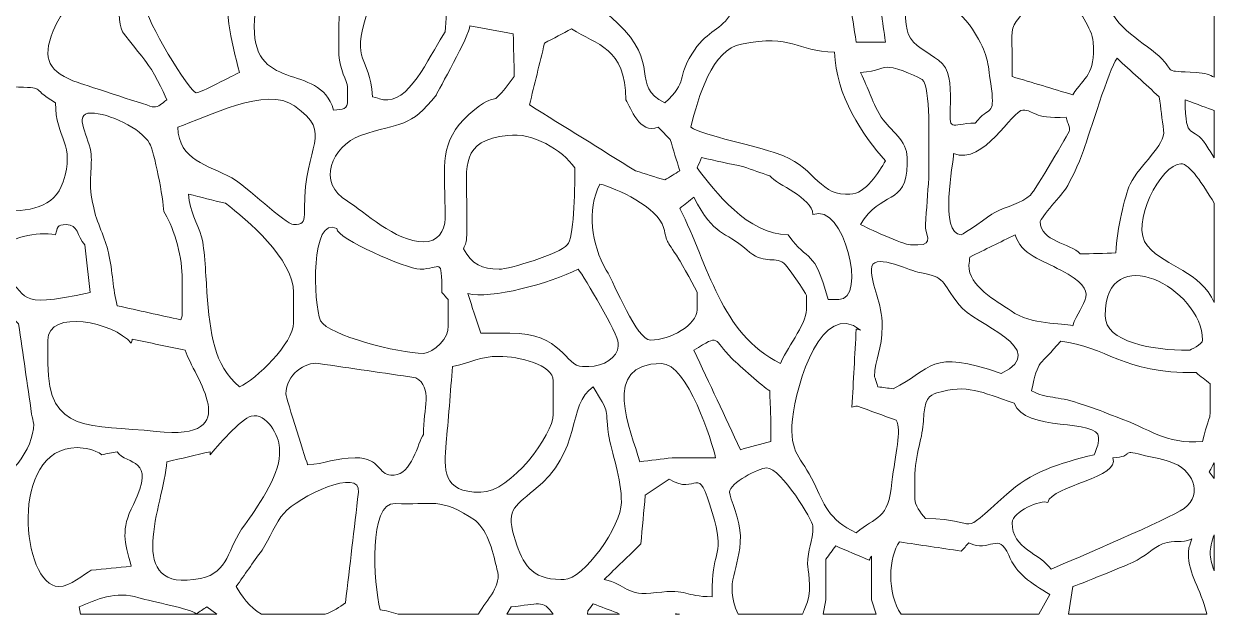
# Model space of a CAD drawing. Header units: millimetres. Extents: x -1220 to 1200, y -590 to 592.
# Drawn here: x 142 to 1200, y -590 to -65 of the extents above; entities that cross this region are included whole.
import ezdxf

# ---------------------------------------------------------------- set-up
doc = ezdxf.new("R2010")
doc.units = ezdxf.units.MM
doc.header["$MEASUREMENT"] = 0
doc.layers.add('Layer 1', color=7, linetype='Continuous')

msp = doc.modelspace()

# ---------------------------------------------------------------- linework, layer by layer
at = {"layer": 'Layer 1', "color": 250, "lineweight": 20}
for points, knots in [([(895.1868, 2.3211), (902.5674, 3.2208), (909.9401, 4.1206), (917.3167, 5.0241), (916.3542, -11.1979), (902.8849, -45.445), (903.8454, -54.4594), (905.1315, -63.472), (906.4135, -72.4828), (907.6935, -81.4973), (899.0348, -81.4973), (890.3761, -81.4973), (881.7174, -81.4973), (879.7945, -69.4787), (877.8694, -57.4618), (875.9444, -45.445), (860.552, -25.6203), (878.8319, -36.4343), (854.779, -20.2123), (844.1952, -13.0012), (840.3471, -3.9904), (825.9174, -0.3839), (829.7635, 15.2394), (833.6115, 30.8609), (837.4616, 46.4806), (841.6311, 47.6834), (845.8027, 48.8862), (849.9683, 50.0853), (866.3251, 37.468), (859.5876, 34.765), (868.2501, 19.4427), (878.8319, 3.2208), (883.6425, 16.7398), (895.1868, 2.3211)], [0, 0, 0, 0, 0.090909091, 0.090909091, 0.090909091, 0.181818182, 0.181818182, 0.181818182, 0.272727273, 0.272727273, 0.272727273, 0.363636364, 0.363636364, 0.363636364, 0.454545455, 0.454545455, 0.454545455, 0.545454545, 0.545454545, 0.545454545, 0.636363636, 0.636363636, 0.636363636, 0.727272727, 0.727272727, 0.727272727, 0.818181818, 0.818181818, 0.818181818, 0.909090909, 0.909090909, 0.909090909, 1, 1, 1, 1]), ([(711.4254, -135.571), (680.6368, -120.2489), (708.5378, -100.4223), (669.0926, -64.3718), (645.0416, -41.8422), (658.5089, -61.6688), (648.8877, -26.52), (646.9626, -20.2123), (638.3039, 9.5285), (638.3039, 14.0348), (638.3039, 30.2587), (664.284, 29.357), (672.9426, 29.357), (719.0077, 29.357), (769.1526, -10.6441), (769.1526, -58.0641), (759.5294, -72.4828), (747.9852, -71.583), (735.4785, -92.3113), (722.0091, -113.0395), (732.5929, -116.6442), (711.4254, -135.571)], [0, 0, 0, 0, 0.142857143, 0.142857143, 0.142857143, 0.285714286, 0.285714286, 0.285714286, 0.428571429, 0.428571429, 0.428571429, 0.571428571, 0.571428571, 0.571428571, 0.714285714, 0.714285714, 0.714285714, 0.857142857, 0.857142857, 0.857142857, 1, 1, 1, 1]), ([(1199.95, 22.6714), (1199.95, 22.6714), (1199.95, -112.7945), (1199.95, -112.7945), (1196.2116, -110.6414), (1192.082, -108.941), (1183.8187, -108.5332), (1153.0321, -106.73), (1166.5013, -109.4349), (1151.107, -94.1146), (1133.7877, -78.7923), (1106.6295, -66.7756), (1103.7438, -38.8343), (1118.2815, -38.8343), (1149.2539, -34.1596), (1164.5763, -22.0137), (1181.8937, -7.5932), (1185.7438, 11.3317), (1196.3254, 26.654), (1197.27, 26.0647), (1198.5181, 24.6486), (1199.95, 22.6714)], [0, 0, 0, 0, 0.142857143, 0.142857143, 0.142857143, 0.285714286, 0.285714286, 0.285714286, 0.428571429, 0.428571429, 0.428571429, 0.571428571, 0.571428571, 0.571428571, 0.714285714, 0.714285714, 0.714285714, 0.857142857, 0.857142857, 0.857142857, 1, 1, 1, 1]), ([(417.0204, -141.8806), (404.5136, -97.7192), (341.9778, -129.2633), (346.7864, -61.6688), (353.5221, 20.3463), (360.2577, -21.1121), (407.4011, 8.6288), (467.8721, -24.2678), (421.831, -1.3865), (421.831, -66.1751), (421.831, -77.8907), (421.831, -86.9033), (421.831, -93.211), (421.831, -104.9286), (429.5291, -116.6442), (429.5291, -121.1523), (429.5291, -125.0526), (429.5291, -128.9603), (429.5291, -132.8661), (429.5291, -141.8806), (425.679, -140.9771), (417.0204, -141.8806)], [0, 0, 0, 0, 0.142857143, 0.142857143, 0.142857143, 0.285714286, 0.285714286, 0.285714286, 0.428571429, 0.428571429, 0.428571429, 0.571428571, 0.571428571, 0.571428571, 0.714285714, 0.714285714, 0.714285714, 0.857142857, 0.857142857, 0.857142857, 1, 1, 1, 1]), ([(256.3515, -139.1775), (256.3515, -139.1775), (197.6618, -120.2489), (189.9637, -117.5458), (163.9876, -108.5332), (157.254, -96.8176), (167.8356, -71.583), (182.2676, -35.5345), (215.9418, -13.9028), (246.7284, 5.0241), (249.2963, 0.2185), (251.8624, -4.589), (254.4265, -9.3965), (227.4859, -18.4091), (221.7129, -56.2609), (229.411, -72.4828), (229.411, -72.4828), (248.6534, -96.8176), (250.5764, -99.5225), (255.3871, -104.9286), (265.9707, -125.6568), (268.8582, -132.8661), (263.0852, -136.4726), (263.0852, -139.1775), (256.3515, -139.1775)], [0, 0, 0, 0, 0.125, 0.125, 0.125, 0.25, 0.25, 0.25, 0.375, 0.375, 0.375, 0.5, 0.5, 0.5, 0.625, 0.625, 0.625, 0.75, 0.75, 0.75, 0.875, 0.875, 0.875, 1, 1, 1, 1]), ([(451.657, -130.1631), (448.7696, -91.4115), (432.4147, -102.2255), (446.8465, -55.3592), (447.809, -51.7564), (459.3532, -28.3233), (462.2407, -22.0137), (468.0119, -9.3965), (476.6706, -12.1014), (484.3687, -22.0137), (493.988, -17.5074), (521.8911, -22.0137), (519.0035, -40.0389), (518.0429, -50.8529), (517.0804, -61.6688), (516.1178, -72.4828), (505.5342, -87.805), (486.2937, -132.8661), (465.1264, -132.8661), (458.3927, -132.8661), (460.3178, -131.9664), (451.657, -130.1631)], [0, 0, 0, 0, 0.142857143, 0.142857143, 0.142857143, 0.285714286, 0.285714286, 0.285714286, 0.428571429, 0.428571429, 0.428571429, 0.571428571, 0.571428571, 0.571428571, 0.714285714, 0.714285714, 0.714285714, 0.857142857, 0.857142857, 0.857142857, 1, 1, 1, 1]), ([(294.8343, -126.5584), (289.0613, -126.5584), (249.6139, -60.7671), (249.6139, -49.0515), (249.6139, -30.1247), (276.5544, -18.4091), (288.1007, -18.4091), (304.3357, -18.4091), (313.0443, -27.0662), (330.4315, -23.817), (316.0018, -49.0515), (326.5835, -80.5937), (333.3191, -108.5332), (327.546, -111.2381), (298.6824, -126.5584), (294.8343, -126.5584)], [0, 0, 0, 0, 0.2, 0.2, 0.2, 0.4, 0.4, 0.4, 0.6, 0.6, 0.6, 0.8, 0.8, 0.8, 1, 1, 1, 1]), ([(987.5507, -153.5962), (964.4601, -153.5962), (964.4601, -163.5104), (965.4207, -135.571), (965.4207, -117.5458), (965.4207, -105.8302), (954.837, -97.7192), (946.1783, -90.508), (931.7465, -85.1), (927.9004, -74.286), (925.0129, -67.0749), (922.1274, -40.0389), (933.6716, -40.0389), (957.7245, -40.0389), (976.967, -54.4594), (990.4362, -78.7923), (1000.0574, -97.7192), (998.1324, -98.619), (1001.9804, -122.9519), (1004.868, -148.1883), (1000.0574, -137.3743), (987.5507, -153.5962)], [0, 0, 0, 0, 0.142857143, 0.142857143, 0.142857143, 0.285714286, 0.285714286, 0.285714286, 0.428571429, 0.428571429, 0.428571429, 0.571428571, 0.571428571, 0.571428571, 0.714285714, 0.714285714, 0.714285714, 0.857142857, 0.857142857, 0.857142857, 1, 1, 1, 1]), ([(1071.2519, -40.0389), (1078.95, -53.5578), (1091.4567, -68.8781), (1092.4193, -81.4973), (1094.3424, -111.2381), (1084.7212, -112.1379), (1074.1374, -128.3598), (1056.1811, -122.9519), (1038.2206, -117.5458), (1020.2603, -112.1379), (1020.2603, -107.9309), (1020.2603, -103.7258), (1020.2603, -99.5225), (1020.2603, -70.3728), (1018.7726, -69.6245), (1026.1493, -60.1312), (1043.9279, -37.2424), (1049.1898, -36.5484), (1071.2519, -40.0389)], [0, 0, 0, 0, 0.166666667, 0.166666667, 0.166666667, 0.333333333, 0.333333333, 0.333333333, 0.5, 0.5, 0.5, 0.666666667, 0.666666667, 0.666666667, 0.833333333, 0.833333333, 0.833333333, 1, 1, 1, 1]), ([(496.8755, -259.0425), (471.862, -259.0425), (443.961, -232.0047), (429.5291, -222.9922), (401.6281, -206.7702), (415.0973, -174.3244), (441.0753, -164.4102), (476.6706, -152.6946), (485.3293, -158.1025), (508.4218, -128.3598), (509.3843, -125.6568), (538.2459, -75.1858), (538.2459, -67.0749), (551.0761, -69.4787), (563.9043, -71.8805), (576.7307, -74.286), (577.0541, -86.9033), (577.3757, -99.5225), (577.6932, -112.1379), (550.7526, -148.1883), (568.1619, -118.7898), (537.3731, -145.8276), (510.4326, -170.1605), (516.1178, -191.4481), (516.1178, -229.3017), (516.1178, -232.3021), (516.1178, -235.3082), (516.1178, -238.3125), (516.1178, -250.0281), (509.3843, -259.0425), (496.8755, -259.0425)], [0, 0, 0, 0, 0.1, 0.1, 0.1, 0.2, 0.2, 0.2, 0.3, 0.3, 0.3, 0.4, 0.4, 0.4, 0.5, 0.5, 0.5, 0.6, 0.6, 0.6, 0.7, 0.7, 0.7, 0.8, 0.8, 0.8, 0.9, 0.9, 0.9, 1, 1, 1, 1]), ([(676.7887, -132.8661), (681.6013, -140.0773), (688.3349, -163.5104), (705.6523, -157.2009), (709.183, -160.8055), (712.7094, -164.4102), (716.2361, -168.0149), (719.1216, -177.3268), (722.0091, -186.6387), (724.8948, -195.9544), (720.4056, -198.6574), (715.9186, -201.3623), (711.4254, -204.0653), (702.7668, -201.3623), (694.1081, -198.6574), (685.4494, -195.9544), (654.0218, -176.4252), (622.594, -156.8978), (591.1624, -137.3743), (595.6535, -119.0461), (600.1427, -100.7197), (604.6318, -82.397), (612.6494, -78.1901), (620.669, -73.9849), (628.6848, -69.7797), (650.8127, -84.2004), (676.7887, -86.0036), (676.7887, -132.8661)], [0, 0, 0, 0, 0.111111111, 0.111111111, 0.111111111, 0.222222222, 0.222222222, 0.222222222, 0.333333333, 0.333333333, 0.333333333, 0.444444444, 0.444444444, 0.444444444, 0.555555556, 0.555555556, 0.555555556, 0.666666667, 0.666666667, 0.666666667, 0.777777778, 0.777777778, 0.777777778, 0.888888889, 0.888888889, 0.888888889, 1, 1, 1, 1]), ([(862.4771, -90.508), (863.4377, -128.3598), (887.4906, -165.3118), (907.6935, -186.9436), (901.9203, -196.856), (890.3761, -216.6826), (875.9444, -216.6826), (874.6663, -216.6826), (873.3803, -216.6826), (872.0962, -216.6826), (848.0432, -216.6826), (843.2346, -190.5464), (811.4855, -180.6321), (794.1661, -174.3244), (746.0602, -164.4102), (734.516, -157.2009), (741.2516, -130.1631), (753.7583, -87.805), (779.7344, -83.2986), (824.9528, -74.286), (827.8403, -89.6083), (862.4771, -90.508)], [0, 0, 0, 0, 0.142857143, 0.142857143, 0.142857143, 0.285714286, 0.285714286, 0.285714286, 0.428571429, 0.428571429, 0.428571429, 0.571428571, 0.571428571, 0.571428571, 0.714285714, 0.714285714, 0.714285714, 0.857142857, 0.857142857, 0.857142857, 1, 1, 1, 1]), ([(946.1783, -186.9436), (946.1783, -192.0485), (946.1783, -197.1534), (946.1783, -202.2621), (945.2178, -216.0802), (944.2532, -229.9003), (943.2928, -243.7204), (942.3303, -251.8313), (951.9515, -261.7456), (936.5591, -261.7456), (934.3166, -261.7456), (932.07, -261.7456), (929.8234, -261.7456), (924.0503, -261.7456), (890.3761, -246.4234), (885.5675, -243.7204), (902.8849, -213.0779), (926.936, -227.4985), (926.936, -189.6467), (926.936, -187.8434), (926.936, -186.0401), (926.936, -184.2388), (926.936, -168.9165), (912.5041, -160.8055), (903.8454, -148.1883), (894.2262, -131.0647), (893.2618, -124.7552), (885.5675, -108.5332), (900.9599, -107.6335), (904.8079, -103.1253), (911.5436, -104.027), (918.2773, -104.027), (939.4446, -113.9412), (940.4052, -114.841), (948.1033, -122.0521), (946.1783, -171.6214), (946.1783, -186.9436)], [0, 0, 0, 0, 0.083333333, 0.083333333, 0.083333333, 0.166666667, 0.166666667, 0.166666667, 0.25, 0.25, 0.25, 0.333333333, 0.333333333, 0.333333333, 0.416666667, 0.416666667, 0.416666667, 0.5, 0.5, 0.5, 0.583333333, 0.583333333, 0.583333333, 0.666666667, 0.666666667, 0.666666667, 0.75, 0.75, 0.75, 0.833333333, 0.833333333, 0.833333333, 0.916666667, 0.916666667, 0.916666667, 1, 1, 1, 1]), ([(1080.8751, -269.8565), (1072.2145, -259.9423), (1045.2758, -259.0425), (1045.2758, -241.0173), (1045.2758, -238.3125), (1065.4787, -215.781), (1068.3663, -211.2765), (1071.2519, -206.7702), (1079.9106, -189.6467), (1083.7607, -177.9291), (1089.5338, -161.7072), (1105.8866, -106.73), (1113.5848, -95.916), (1126.0935, -107.3323), (1138.6003, -118.7449), (1151.107, -130.1631), (1152.3911, -140.0773), (1153.6752, -149.9915), (1154.9552, -159.9039), (1156.8782, -173.4228), (1133.7877, -190.5464), (1125.129, -207.67), (1120.3204, -219.3875), (1113.5848, -246.4234), (1112.6242, -268.9549), (1102.0405, -269.2542), (1091.4567, -269.5554), (1080.8751, -269.8565)], [0, 0, 0, 0, 0.111111111, 0.111111111, 0.111111111, 0.222222222, 0.222222222, 0.222222222, 0.333333333, 0.333333333, 0.333333333, 0.444444444, 0.444444444, 0.444444444, 0.555555556, 0.555555556, 0.555555556, 0.666666667, 0.666666667, 0.666666667, 0.777777778, 0.777777778, 0.777777778, 0.888888889, 0.888888889, 0.888888889, 1, 1, 1, 1]), ([(118.7692, -232.0047), (104.3373, -207.67), (80.2843, -205.8686), (80.2843, -168.9165), (80.2843, -140.9771), (108.1855, -135.571), (131.276, -121.1523), (163.9876, -122.9519), (144.7452, -120.2489), (169.7607, -135.571), (169.7607, -167.1151), (188.0387, -172.5212), (176.4943, -205.8686), (168.7982, -229.3017), (146.6702, -232.0047), (118.7692, -232.0047)], [0, 0, 0, 0, 0.2, 0.2, 0.2, 0.4, 0.4, 0.4, 0.6, 0.6, 0.6, 0.8, 0.8, 0.8, 1, 1, 1, 1]), ([(381.4231, -243.7204), (374.6875, -243.7204), (338.1277, -208.5716), (326.5835, -202.2621), (305.4181, -190.5464), (279.4401, -186.9436), (278.4775, -157.2009), (304.4535, -148.1883), (357.3701, -120.2489), (382.3856, -138.2741), (417.9849, -163.5104), (391.0443, -171.6214), (391.0443, -229.3017), (391.0443, -231.1031), (391.0443, -232.9064), (391.0443, -234.7096), (391.0443, -241.9171), (389.1193, -243.7204), (381.4231, -243.7204)], [0, 0, 0, 0, 0.166666667, 0.166666667, 0.166666667, 0.333333333, 0.333333333, 0.333333333, 0.5, 0.5, 0.5, 0.666666667, 0.666666667, 0.666666667, 0.833333333, 0.833333333, 0.833333333, 1, 1, 1, 1]), ([(1199.95, -142.4063), (1199.95, -142.4063), (1199.95, -184.4407), (1199.95, -184.4407), (1197.4917, -180.4376), (1195.0415, -176.4252), (1192.4774, -172.5212), (1180.9332, -154.496), (1174.1975, -171.6214), (1174.1975, -132.8661), (1185.2885, -137.1255), (1193.6576, -140.0362), (1199.95, -142.4063)], [0, 0, 0, 0, 0.25, 0.25, 0.25, 0.5, 0.5, 0.5, 0.75, 0.75, 0.75, 1, 1, 1, 1]), ([(224.6005, -315.8194), (220.7523, -301.4007), (220.7523, -285.1788), (216.9043, -268.9549), (214.0186, -255.436), (206.3205, -241.9171), (203.4349, -227.4985), (198.6223, -209.4733), (202.4704, -193.2513), (201.5098, -181.5357), (200.5473, -167.1151), (184.1926, -144.5836), (201.5098, -144.5836), (216.9043, -144.5836), (245.7678, -158.1025), (253.462, -171.6214), (257.312, -177.0294), (265.9707, -222.0905), (265.9707, -232.0047), (273.6689, -242.8206), (282.3276, -270.7582), (282.3276, -288.7834), (282.3276, -300.7983), (282.3276, -312.8151), (282.3276, -324.8338), (282.0101, -326.031), (281.6865, -327.2338), (281.363, -328.4385), (262.4442, -324.2296), (243.5252, -320.0245), (224.6005, -315.8194)], [0, 0, 0, 0, 0.1, 0.1, 0.1, 0.2, 0.2, 0.2, 0.3, 0.3, 0.3, 0.4, 0.4, 0.4, 0.5, 0.5, 0.5, 0.6, 0.6, 0.6, 0.7, 0.7, 0.7, 0.8, 0.8, 0.8, 0.9, 0.9, 0.9, 1, 1, 1, 1]), ([(1029.8835, -141.8806), (1040.4653, -141.8806), (1037.5777, -149.9915), (1068.3663, -148.1883), (1070.2913, -156.2992), (1071.2519, -153.5962), (1071.2519, -159.9039), (1071.2519, -162.607), (1040.4653, -213.0779), (1036.6171, -217.5842), (1028.919, -224.7954), (1015.4517, -227.4985), (1004.868, -232.9064), (1000.0574, -235.6094), (976.967, -252.733), (975.0419, -252.733), (954.837, -252.733), (968.3083, -187.8434), (968.3083, -180.6321), (995.2448, -191.4481), (1020.2603, -141.8806), (1029.8835, -141.8806)], [0, 0, 0, 0, 0.142857143, 0.142857143, 0.142857143, 0.285714286, 0.285714286, 0.285714286, 0.428571429, 0.428571429, 0.428571429, 0.571428571, 0.571428571, 0.571428571, 0.714285714, 0.714285714, 0.714285714, 0.857142857, 0.857142857, 0.857142857, 1, 1, 1, 1]), ([(535.3603, -222.9922), (535.3603, -192.3497), (529.5872, -168.9165), (571.9201, -164.4102), (594.05, -161.7072), (620.0261, -177.0294), (631.5703, -193.2513), (631.5703, -215.781), (630.6098, -256.3376), (624.8366, -261.7456), (618.101, -269.8565), (572.8827, -283.3755), (564.2219, -283.3755), (548.8295, -283.3755), (540.171, -278.8691), (532.4748, -265.3502), (534.3978, -259.9423), (535.3603, -260.8439), (535.3603, -252.733), (535.3603, -242.8206), (535.3603, -232.9064), (535.3603, -222.9922)], [0, 0, 0, 0, 0.142857143, 0.142857143, 0.142857143, 0.285714286, 0.285714286, 0.285714286, 0.428571429, 0.428571429, 0.428571429, 0.571428571, 0.571428571, 0.571428571, 0.714285714, 0.714285714, 0.714285714, 0.857142857, 0.857142857, 0.857142857, 1, 1, 1, 1]), ([(821.1048, -252.733), (785.5074, -252.733), (755.6833, -213.9796), (740.287, -193.2513), (741.5731, -190.2453), (742.857, -187.241), (744.1371, -184.2388), (756.6439, -186.9436), (769.1526, -189.6467), (781.6594, -192.3497), (789.3556, -195.0546), (797.0518, -197.7576), (804.7499, -200.4607), (811.4855, -208.5716), (842.2702, -219.3875), (843.2346, -234.7096), (871.1358, -223.8938), (891.3387, -310.4133), (866.3251, -310.4133), (863.1201, -310.4133), (859.913, -310.4133), (856.7019, -310.4133), (844.1952, -263.547), (839.3845, -278.8691), (821.1048, -252.733)], [0, 0, 0, 0, 0.125, 0.125, 0.125, 0.25, 0.25, 0.25, 0.375, 0.375, 0.375, 0.5, 0.5, 0.5, 0.625, 0.625, 0.625, 0.75, 0.75, 0.75, 0.875, 0.875, 0.875, 1, 1, 1, 1]), ([(1199.95, -224.7561), (1199.95, -224.7561), (1199.95, -313.1125), (1199.95, -313.1125), (1187.569, -284.8645), (1158.0584, -282.3559), (1140.5254, -262.6472), (1124.1684, -243.7204), (1153.0321, -189.6467), (1170.3495, -189.6467), (1178.0715, -189.6467), (1189.8215, -207.8552), (1199.95, -224.7561)], [0, 0, 0, 0, 0.25, 0.25, 0.25, 0.5, 0.5, 0.5, 0.75, 0.75, 0.75, 1, 1, 1, 1]), ([(698.9187, -346.4637), (686.4099, -346.4637), (667.1695, -296.8944), (659.4714, -284.2752), (646.002, -260.8439), (642.154, -231.1031), (653.7003, -207.67), (668.1301, -211.2765), (705.6523, -228.3982), (710.4629, -246.4234), (714.311, -261.7456), (711.4254, -254.5362), (723.9342, -274.3628), (725.8573, -277.0678), (740.287, -303.2021), (740.287, -304.1037), (740.287, -309.2105), (740.287, -314.3172), (740.287, -319.4259), (740.287, -332.9448), (716.2361, -346.4637), (698.9187, -346.4637)], [0, 0, 0, 0, 0.142857143, 0.142857143, 0.142857143, 0.285714286, 0.285714286, 0.285714286, 0.428571429, 0.428571429, 0.428571429, 0.571428571, 0.571428571, 0.571428571, 0.714285714, 0.714285714, 0.714285714, 0.857142857, 0.857142857, 0.857142857, 1, 1, 1, 1]), ([(333.3191, -387.9183), (310.2286, -368.0936), (307.3431, -341.0557), (304.4535, -304.1037), (303.493, -291.4865), (302.5305, -265.3502), (299.6449, -254.5362), (295.7948, -241.9171), (289.0613, -232.9064), (288.1007, -216.6826), (299.006, -219.3875), (309.9092, -222.0905), (320.8104, -224.7954), (340.0527, -239.2141), (381.4231, -274.3628), (381.4231, -304.1037), (381.4231, -313.1163), (381.4231, -322.1289), (381.4231, -331.1415), (381.4231, -349.1667), (347.751, -381.6105), (333.3191, -387.9183)], [0, 0, 0, 0, 0.142857143, 0.142857143, 0.142857143, 0.285714286, 0.285714286, 0.285714286, 0.428571429, 0.428571429, 0.428571429, 0.571428571, 0.571428571, 0.571428571, 0.714285714, 0.714285714, 0.714285714, 0.857142857, 0.857142857, 0.857142857, 1, 1, 1, 1]), ([(814.3711, -367.1919), (760.494, -340.1541), (750.8707, -280.6725), (724.8948, -229.3017), (729.0643, -225.9926), (733.236, -222.691), (737.4015, -219.3875), (755.6833, -255.436), (764.342, -248.2267), (784.5449, -266.25), (798.9768, -279.7708), (808.596, -271.6598), (817.2587, -277.9675), (819.1797, -278.8691), (837.4616, -305.0054), (837.4616, -306.8086), (837.4616, -311.0119), (837.4616, -315.217), (837.4616, -319.4259), (837.4616, -332.0413), (818.2191, -356.376), (814.3711, -367.1919)], [0, 0, 0, 0, 0.142857143, 0.142857143, 0.142857143, 0.285714286, 0.285714286, 0.285714286, 0.428571429, 0.428571429, 0.428571429, 0.571428571, 0.571428571, 0.571428571, 0.714285714, 0.714285714, 0.714285714, 0.857142857, 0.857142857, 0.857142857, 1, 1, 1, 1]), ([(496.8755, -358.1793), (474.7476, -358.1793), (412.2118, -341.9555), (405.4761, -329.3383), (398.7424, -314.0161), (396.8174, -234.7096), (419.9078, -247.325), (419.9078, -256.1488), (481.7887, -283.3755), (493.988, -283.3755), (512.2698, -283.3755), (513.2304, -270.7582), (513.2304, -304.1037), (515.1553, -306.2044), (517.0804, -308.3088), (519.0035, -310.4133), (519.0035, -318.2212), (519.0035, -326.031), (519.0035, -333.8446), (519.9679, -343.7588), (506.4968, -358.1793), (496.8755, -358.1793)], [0, 0, 0, 0, 0.142857143, 0.142857143, 0.142857143, 0.285714286, 0.285714286, 0.285714286, 0.428571429, 0.428571429, 0.428571429, 0.571428571, 0.571428571, 0.571428571, 0.714285714, 0.714285714, 0.714285714, 0.857142857, 0.857142857, 0.857142857, 1, 1, 1, 1]), ([(115.8836, -268.0533), (128.3884, -254.5362), (153.4039, -250.0281), (169.7607, -252.733), (171.6857, -246.4234), (170.7213, -243.7204), (179.38, -243.7204), (189.9637, -243.7204), (189.0031, -253.6346), (195.7368, -261.7456), (197.3443, -275.863), (198.9459, -289.9806), (200.5473, -304.1037), (128.3884, -319.4259), (151.4788, -306.8086), (118.7692, -286.0784), (117.8067, -280.0683), (116.8442, -274.0598), (115.8836, -268.0533)], [0, 0, 0, 0, 0.166666667, 0.166666667, 0.166666667, 0.333333333, 0.333333333, 0.333333333, 0.5, 0.5, 0.5, 0.666666667, 0.666666667, 0.666666667, 0.833333333, 0.833333333, 0.833333333, 1, 1, 1, 1]), ([(1074.1374, -333.8446), (1064.5183, -330.2417), (1037.5777, -333.8446), (1019.2999, -320.3275), (1005.8286, -311.3131), (981.7775, -298.6977), (981.7775, -279.7708), (982.0991, -277.3652), (982.4206, -274.9634), (982.7381, -272.5615), (996.2093, -265.9488), (1009.6766, -259.34), (1023.146, -252.733), (1027.9584, -270.7582), (1047.2009, -275.2644), (1063.5558, -284.2752), (1102.0405, -304.1037), (1080.8751, -312.2147), (1074.1374, -333.8446)], [0, 0, 0, 0, 0.166666667, 0.166666667, 0.166666667, 0.333333333, 0.333333333, 0.333333333, 0.5, 0.5, 0.5, 0.666666667, 0.666666667, 0.666666667, 0.833333333, 0.833333333, 0.833333333, 1, 1, 1, 1]), ([(1103.0011, -324.8338), (1103.0011, -255.436), (1189.5918, -300.4991), (1189.5918, -346.4637), (1189.5918, -350.0665), (1179.0082, -355.4744), (1177.0851, -355.4744), (1145.334, -355.4744), (1103.0011, -348.2651), (1103.0011, -324.8338)], [0, 0, 0, 0, 0.333333333, 0.333333333, 0.333333333, 0.666666667, 0.666666667, 0.666666667, 1, 1, 1, 1]), ([(1010.6412, -376.2046), (946.346, -353.2652), (949.6311, -372.5082), (914.4291, -389.7215), (909.9401, -389.1192), (905.4529, -388.5206), (900.9599, -387.9183), (899.9974, -384.3155), (898.0742, -379.8073), (898.0742, -378.9076), (898.0742, -362.6856), (904.8079, -355.4744), (904.8079, -333.8446), (904.8079, -313.1163), (895.1868, -298.6977), (895.1868, -283.3755), (895.1868, -268.0533), (926.936, -283.3755), (936.5591, -286.0784), (962.5351, -290.5867), (956.762, -294.1895), (973.1188, -314.9196), (986.5861, -332.9448), (1055.8596, -353.6711), (1010.6412, -376.2046)], [0, 0, 0, 0, 0.125, 0.125, 0.125, 0.25, 0.25, 0.25, 0.375, 0.375, 0.375, 0.5, 0.5, 0.5, 0.625, 0.625, 0.625, 0.75, 0.75, 0.75, 0.875, 0.875, 0.875, 1, 1, 1, 1]), ([(536.3209, -305.0054), (556.5257, -310.4133), (609.4423, -295.9928), (634.4578, -283.3755), (640.229, -290.5867), (670.0552, -341.0557), (670.0552, -349.1667), (670.0552, -350.0665), (670.0552, -350.9681), (670.0552, -351.8697), (670.0552, -361.7821), (656.5858, -369.8949), (644.077, -369.8949), (642.154, -369.8949), (640.229, -369.8949), (638.3039, -369.8949), (622.9116, -369.8949), (620.9865, -340.1541), (573.8452, -340.1541), (565.1865, -340.1541), (556.5257, -340.1541), (547.867, -340.1541), (544.019, -328.4385), (540.171, -316.721), (536.3209, -305.0054)], [0, 0, 0, 0, 0.125, 0.125, 0.125, 0.25, 0.25, 0.25, 0.375, 0.375, 0.375, 0.5, 0.5, 0.5, 0.625, 0.625, 0.625, 0.75, 0.75, 0.75, 0.875, 0.875, 0.875, 1, 1, 1, 1]), ([(92.7931, -463.6257), (92.7931, -439.2909), (111.071, -422.1673), (100.4872, -389.7215), (95.6788, -377.1043), (69.7027, -343.7588), (61.044, -333.8446), (66.8151, -321.2273), (63.9295, -315.8194), (83.17, -314.0161), (94.7163, -313.1163), (101.4518, -310.4133), (114.9211, -310.4133), (122.2997, -317.6226), (129.6744, -324.8338), (137.049, -332.0413), (140.8972, -358.7779), (144.7452, -385.5127), (148.5934, -412.2531), (149.2384, -415.2554), (149.8793, -418.2615), (150.5184, -421.2657), (150.5184, -441.9958), (127.4279, -475.3394), (105.2999, -475.3394), (104.3373, -475.3394), (103.3748, -475.3394), (102.4123, -475.3394), (94.7163, -475.3394), (92.7931, -473.538), (92.7931, -466.3286), (92.7931, -465.427), (92.7931, -464.5254), (92.7931, -463.6257)], [0, 0, 0, 0, 0.090909091, 0.090909091, 0.090909091, 0.181818182, 0.181818182, 0.181818182, 0.272727273, 0.272727273, 0.272727273, 0.363636364, 0.363636364, 0.363636364, 0.454545455, 0.454545455, 0.454545455, 0.545454545, 0.545454545, 0.545454545, 0.636363636, 0.636363636, 0.636363636, 0.727272727, 0.727272727, 0.727272727, 0.818181818, 0.818181818, 0.818181818, 0.909090909, 0.909090909, 0.909090909, 1, 1, 1, 1]), ([(881.7174, -517.6994), (856.7019, -505.9838), (852.8539, -491.5633), (844.1952, -473.538), (832.651, -449.2032), (822.0673, -448.3035), (824.9528, -416.7594), (828.8029, -384.3155), (850.9289, -310.4133), (885.5675, -337.4492), (884.2856, -337.148), (883.0015, -336.8468), (881.7174, -336.5494), (880.4374, -359.6795), (879.1535, -382.8097), (877.8694, -405.9454), (879.4749, -405.6424), (881.0785, -405.3412), (882.68, -405.0438), (894.2262, -409.247), (905.7704, -413.4521), (917.3167, -417.661), (922.1274, -426.6736), (916.3542, -447.4018), (913.4687, -472.6363), (910.579, -505.9838), (899.0348, -503.2789), (881.7174, -517.6994)], [0, 0, 0, 0, 0.111111111, 0.111111111, 0.111111111, 0.222222222, 0.222222222, 0.222222222, 0.333333333, 0.333333333, 0.333333333, 0.444444444, 0.444444444, 0.444444444, 0.555555556, 0.555555556, 0.555555556, 0.666666667, 0.666666667, 0.666666667, 0.777777778, 0.777777778, 0.777777778, 0.888888889, 0.888888889, 0.888888889, 1, 1, 1, 1]), ([(285.2131, -355.4744), (291.9468, -378.0078), (341.0133, -436.5878), (259.237, -427.5734), (200.5473, -421.2657), (163.027, -430.2783), (163.027, -367.1919), (163.027, -360.28), (163.027, -353.37), (163.027, -346.4637), (163.027, -318.5243), (221.7129, -330.2417), (237.1091, -349.1667), (237.4306, -347.962), (237.7522, -346.7612), (238.0697, -345.5602), (253.7855, -348.8655), (269.5013, -352.1691), (285.2131, -355.4744)], [0, 0, 0, 0, 0.166666667, 0.166666667, 0.166666667, 0.333333333, 0.333333333, 0.333333333, 0.5, 0.5, 0.5, 0.666666667, 0.666666667, 0.666666667, 0.833333333, 0.833333333, 0.833333333, 1, 1, 1, 1]), ([(737.4015, -355.4744), (761.4545, -340.1541), (753.7583, -345.5602), (771.0757, -362.6856), (778.7719, -369.8949), (798.0143, -387.0186), (804.7499, -391.5249), (805.0714, -399.3346), (805.393, -407.1444), (805.7103, -414.958), (805.7103, -422.1673), (805.7103, -429.3767), (805.7103, -436.5878), (796.7343, -438.9897), (787.754, -441.3915), (778.7719, -443.7972), (764.9851, -414.3538), (751.1923, -384.9141), (737.4015, -355.4744)], [0, 0, 0, 0, 0.166666667, 0.166666667, 0.166666667, 0.333333333, 0.333333333, 0.333333333, 0.5, 0.5, 0.5, 0.666666667, 0.666666667, 0.666666667, 0.833333333, 0.833333333, 0.833333333, 1, 1, 1, 1]), ([(1063.5558, -347.3634), (1103.9636, -351.8697), (1118.3954, -376.2046), (1183.8187, -375.3029), (1187.9883, -378.6064), (1192.1599, -381.9081), (1196.3254, -385.2152), (1196.3254, -425.7738), (1198.2505, -402.3407), (1189.5918, -436.5878), (1155.9176, -439.2909), (1142.4483, -424.8704), (1113.5848, -414.958), (1099.1529, -409.5482), (1099.1529, -408.6484), (1078.95, -402.3407), (1060.6682, -396.0312), (1051.049, -398.7342), (1037.5777, -391.5249), (1043.6025, -362.2461), (1044.4512, -370.0278), (1063.5558, -347.3634)], [0, 0, 0, 0, 0.142857143, 0.142857143, 0.142857143, 0.285714286, 0.285714286, 0.285714286, 0.428571429, 0.428571429, 0.428571429, 0.571428571, 0.571428571, 0.571428571, 0.714285714, 0.714285714, 0.714285714, 0.857142857, 0.857142857, 0.857142857, 1, 1, 1, 1]), ([(393.9298, -457.3142), (393.9298, -457.3142), (374.6875, -397.8326), (374.6875, -394.2298), (374.6875, -377.1043), (392.0048, -365.3886), (403.551, -367.1919), (432.4147, -371.3951), (461.2782, -375.6003), (490.1419, -379.8073), (505.5342, -388.8218), (496.8755, -406.8452), (496.8755, -430.2783), (492.0669, -437.4876), (486.2937, -466.3286), (470.8994, -466.3286), (469.9369, -466.3286), (468.9765, -466.3286), (468.0119, -466.3286), (456.4677, -466.3286), (459.3532, -451.0065), (436.2627, -451.0065), (418.9453, -451.0065), (409.3262, -456.4144), (393.9298, -457.3142)], [0, 0, 0, 0, 0.125, 0.125, 0.125, 0.25, 0.25, 0.25, 0.375, 0.375, 0.375, 0.5, 0.5, 0.5, 0.625, 0.625, 0.625, 0.75, 0.75, 0.75, 0.875, 0.875, 0.875, 1, 1, 1, 1]), ([(547.867, -481.6509), (513.2304, -481.6509), (515.1553, -461.8223), (517.0804, -437.4876), (519.0035, -420.3659), (520.9285, -390.6232), (522.8536, -369.8949), (541.1335, -366.2902), (545.944, -360.8823), (564.2219, -360.8823), (581.5412, -360.8823), (612.3278, -368.0936), (612.3278, -382.5122), (612.3278, -392.4265), (612.3278, -402.3407), (612.3278, -412.2531), (612.3278, -430.2783), (574.8056, -481.6509), (547.867, -481.6509)], [0, 0, 0, 0, 0.166666667, 0.166666667, 0.166666667, 0.333333333, 0.333333333, 0.333333333, 0.5, 0.5, 0.5, 0.666666667, 0.666666667, 0.666666667, 0.833333333, 0.833333333, 0.833333333, 1, 1, 1, 1]), ([(689.2955, -454.6112), (681.6013, -426.6736), (653.7003, -367.1919), (708.5378, -367.1919), (731.6284, -367.1919), (753.7583, -437.4876), (756.6439, -451.0065), (743.8195, -451.0065), (730.9894, -451.0065), (718.1611, -451.0065), (708.5378, -452.2075), (698.9187, -453.4083), (689.2955, -454.6112)], [0, 0, 0, 0, 0.25, 0.25, 0.25, 0.5, 0.5, 0.5, 0.75, 0.75, 0.75, 1, 1, 1, 1]), ([(619.0636, -559.1577), (592.1249, -559.1577), (585.3894, -544.7353), (578.6538, -524.9087), (569.9951, -497.8728), (576.7307, -495.1679), (595.0106, -479.8476), (639.2685, -445.5986), (623.8741, -403.2405), (647.9271, -387.9183), (662.359, -413.1547), (658.5089, -403.2405), (661.3965, -430.2783), (664.284, -445.5986), (672.9426, -469.9333), (672.9426, -490.6616), (672.9426, -511.3917), (639.2685, -559.1577), (621.9511, -559.1577), (620.9865, -559.1577), (620.0261, -559.1577), (619.0636, -559.1577)], [0, 0, 0, 0, 0.142857143, 0.142857143, 0.142857143, 0.285714286, 0.285714286, 0.285714286, 0.428571429, 0.428571429, 0.428571429, 0.571428571, 0.571428571, 0.571428571, 0.714285714, 0.714285714, 0.714285714, 0.857142857, 0.857142857, 0.857142857, 1, 1, 1, 1]), ([(1022.1854, -402.3407), (1030.8441, -428.4769), (1097.2279, -415.8596), (1097.2279, -432.9813), (1097.2279, -441.0923), (1095.3049, -441.9958), (1093.3799, -448.3035), (1062.5932, -455.5128), (1035.6546, -464.5254), (1015.4517, -483.4504), (968.3083, -524.9087), (997.1699, -505.0803), (943.2928, -505.0803), (938.4821, -498.7726), (933.6716, -495.1679), (933.6716, -484.3539), (933.6716, -479.2434), (933.6716, -474.1385), (933.6716, -469.0317), (933.6716, -448.3035), (941.3677, -431.1799), (941.3677, -418.5626), (941.9089, -398.7922), (947.017, -395.2773), (953.2673, -393.4161), (981.2104, -385.103), (991.906, -392.7164), (1022.1854, -402.3407)], [0, 0, 0, 0, 0.111111111, 0.111111111, 0.111111111, 0.222222222, 0.222222222, 0.222222222, 0.333333333, 0.333333333, 0.333333333, 0.444444444, 0.444444444, 0.444444444, 0.555555556, 0.555555556, 0.555555556, 0.666666667, 0.666666667, 0.666666667, 0.777777778, 0.777777778, 0.777777778, 0.888888889, 0.888888889, 0.888888889, 1, 1, 1, 1]), ([(368.9164, -448.3035), (368.9164, -467.2284), (347.751, -496.9692), (338.1277, -510.4901), (321.7728, -532.1199), (324.6604, -552.8463), (298.6824, -558.2561), (228.4504, -572.6747), (265.9707, -491.5633), (268.8582, -454.6112), (281.6865, -451.6051), (294.5168, -448.6009), (307.3431, -445.5986), (307.3431, -446.5002), (307.3431, -447.4018), (307.3431, -448.3035), (312.1517, -441.9958), (335.2422, -415.8596), (343.9009, -414.0564), (357.3701, -410.4517), (368.9164, -432.0815), (368.9164, -441.9958), (368.9164, -444.0965), (368.9164, -446.199), (368.9164, -448.3035)], [0, 0, 0, 0, 0.125, 0.125, 0.125, 0.25, 0.25, 0.25, 0.375, 0.375, 0.375, 0.5, 0.5, 0.5, 0.625, 0.625, 0.625, 0.75, 0.75, 0.75, 0.875, 0.875, 0.875, 1, 1, 1, 1]), ([(172.6463, -565.4654), (139.9347, -565.4654), (127.4279, -441.9958), (189.0031, -441.9958), (195.7368, -441.9958), (204.3955, -443.7972), (211.1311, -448.3035), (215.6221, -447.4018), (220.1132, -446.5002), (224.6005, -445.5986), (233.259, -458.2177), (260.1976, -450.1067), (239.0301, -492.4649), (227.4859, -515.898), (231.336, -524.9087), (237.1091, -547.4402), (225.2434, -548.6393), (213.3757, -549.8421), (201.5098, -551.0449), (194.7762, -554.6496), (183.2301, -565.4654), (172.6463, -565.4654)], [0, 0, 0, 0, 0.142857143, 0.142857143, 0.142857143, 0.285714286, 0.285714286, 0.285714286, 0.428571429, 0.428571429, 0.428571429, 0.571428571, 0.571428571, 0.571428571, 0.714285714, 0.714285714, 0.714285714, 0.857142857, 0.857142857, 0.857142857, 1, 1, 1, 1]), ([(1052.0095, -490.6616), (1055.8596, -475.3394), (1117.4349, -469.0317), (1109.7367, -451.0065), (1129.9416, -450.1067), (1115.5099, -442.8955), (1135.7128, -448.3035), (1144.3715, -451.0065), (1151.107, -451.0065), (1160.7283, -454.6112), (1180.9332, -460.9207), (1190.5524, -482.5507), (1173.235, -496.0696), (1158.8032, -505.9838), (1077.025, -540.2309), (1054.8951, -550.1433), (1045.2758, -535.7246), (1020.2603, -532.1199), (1020.2603, -508.6868), (1020.2603, -498.7726), (1046.2364, -487.9586), (1052.0095, -490.6616)], [0, 0, 0, 0, 0.142857143, 0.142857143, 0.142857143, 0.285714286, 0.285714286, 0.285714286, 0.428571429, 0.428571429, 0.428571429, 0.571428571, 0.571428571, 0.571428571, 0.714285714, 0.714285714, 0.714285714, 0.857142857, 0.857142857, 0.857142857, 1, 1, 1, 1]), ([(753.7583, -574.4781), (727.7803, -574.4781), (733.5535, -567.2688), (703.7273, -570.8715), (676.7887, -574.4781), (677.7512, -563.6641), (657.5464, -559.1577), (668.4536, -548.6393), (679.3587, -538.1264), (690.26, -527.6136), (691.5421, -513.1931), (692.8281, -498.7726), (694.1081, -484.3539), (701.1653, -479.5464), (708.2205, -474.7371), (715.2755, -469.9333), (741.2516, -486.1553), (740.287, -452.8098), (753.7583, -499.6742), (765.3026, -538.4276), (753.7583, -533.0197), (753.7583, -565.4654), (753.7583, -568.466), (753.7583, -571.4739), (753.7583, -574.4781)], [0, 0, 0, 0, 0.125, 0.125, 0.125, 0.25, 0.25, 0.25, 0.375, 0.375, 0.375, 0.5, 0.5, 0.5, 0.625, 0.625, 0.625, 0.75, 0.75, 0.75, 0.875, 0.875, 0.875, 1, 1, 1, 1]), ([(409.5479, -590.0266), (409.5479, -590.0266), (352.849, -590.0266), (352.849, -590.0266), (342.7766, -583.8087), (334.2657, -573.2491), (330.4315, -565.4654), (338.1277, -554.6496), (344.8634, -544.7353), (353.5221, -533.0197), (360.2577, -523.1055), (366.0288, -507.787), (372.7644, -500.5759), (385.2713, -485.2536), (442.0359, -459.1175), (439.1503, -481.6509), (435.3023, -514.3921), (431.4522, -547.1372), (427.604, -579.886), (422.44, -583.9172), (416.5111, -587.4002), (409.5479, -590.0266)], [0, 0, 0, 0, 0.142857143, 0.142857143, 0.142857143, 0.285714286, 0.285714286, 0.285714286, 0.428571429, 0.428571429, 0.428571429, 0.571428571, 0.571428571, 0.571428571, 0.714285714, 0.714285714, 0.714285714, 0.857142857, 0.857142857, 0.857142857, 1, 1, 1, 1]), ([(833.903, -590.0266), (833.903, -590.0266), (776.671, -590.0266), (776.671, -590.0266), (763.3755, -560.2128), (778.7719, -551.8531), (778.7719, -520.4025), (778.7719, -507.787), (769.1526, -486.1553), (769.1526, -481.6509), (769.1526, -473.538), (795.1287, -460.0191), (801.8623, -460.0191), (815.3336, -460.0191), (843.2346, -507.787), (843.2346, -511.3917), (843.2346, -526.712), (838.422, -532.1199), (838.422, -545.6388), (838.422, -549.2435), (842.2702, -566.367), (838.422, -578.9825), (836.7406, -583.3709), (835.2729, -587.0093), (833.903, -590.0266)], [0, 0, 0, 0, 0.125, 0.125, 0.125, 0.25, 0.25, 0.25, 0.375, 0.375, 0.375, 0.5, 0.5, 0.5, 0.625, 0.625, 0.625, 0.75, 0.75, 0.75, 0.875, 0.875, 0.875, 1, 1, 1, 1]), ([(1195.3629, -463.6257), (1197.5276, -459.9761), (1198.9056, -457.3834), (1199.95, -455.4323), (1199.95, -455.4323), (1199.95, -469.4301), (1199.95, -469.4301), (1199.95, -469.4301), (1195.3629, -463.6257), (1195.3629, -463.6257)], [0, 0, 0, 0, 0.333333333, 0.333333333, 0.333333333, 0.666666667, 0.666666667, 0.666666667, 1, 1, 1, 1]), ([(545.8103, -590.0266), (545.8103, -590.0266), (474.3123, -590.0266), (474.3123, -590.0266), (468.7948, -588.1205), (463.429, -586.6651), (458.3927, -586.1937), (452.6195, -561.8607), (447.809, -490.6616), (471.862, -491.5633), (503.6111, -493.3646), (512.2698, -485.2536), (543.0584, -506.8836), (554.6027, -515.898), (559.4133, -537.5278), (562.3008, -550.1433), (567.1094, -564.5638), (553.6402, -576.2794), (545.944, -589.7984), (545.944, -589.7984), (545.8103, -590.0266), (545.8103, -590.0266)], [0, 0, 0, 0, 0.142857143, 0.142857143, 0.142857143, 0.285714286, 0.285714286, 0.285714286, 0.428571429, 0.428571429, 0.428571429, 0.571428571, 0.571428571, 0.571428571, 0.714285714, 0.714285714, 0.714285714, 0.857142857, 0.857142857, 0.857142857, 1, 1, 1, 1]), ([(1044.0577, -590.0266), (1044.0577, -590.0266), (921.5901, -590.0266), (921.5901, -590.0266), (908.7858, -572.0781), (910.4872, -538.162), (920.2023, -525.8104), (938.4821, -528.5134), (956.762, -531.2165), (975.0419, -533.9213), (977.2885, -531.5176), (979.5349, -529.1139), (981.7775, -526.712), (1001.0179, -535.7246), (1007.7536, -515.898), (1017.3748, -537.5278), (1024.1104, -554.6496), (1036.6171, -561.8607), (1053.9345, -572.6747), (1053.9345, -572.6747), (1044.0577, -590.0266), (1044.0577, -590.0266)], [0, 0, 0, 0, 0.142857143, 0.142857143, 0.142857143, 0.285714286, 0.285714286, 0.285714286, 0.428571429, 0.428571429, 0.428571429, 0.571428571, 0.571428571, 0.571428571, 0.714285714, 0.714285714, 0.714285714, 0.857142857, 0.857142857, 0.857142857, 1, 1, 1, 1]), ([(1193.2942, -590.0266), (1193.2942, -590.0266), (1070.483, -590.0266), (1070.483, -590.0266), (1070.483, -590.0266), (1074.1374, -565.4654), (1074.1374, -565.4654), (1076.0625, -565.4654), (1128.0166, -543.8356), (1128.0166, -543.8356), (1137.6378, -539.3293), (1146.2965, -530.3167), (1153.9927, -527.6136), (1165.5388, -523.1055), (1170.3495, -527.6136), (1179.9707, -523.1055), (1178.0457, -531.2165), (1177.0851, -529.4169), (1177.0851, -535.7246), (1177.0851, -555.553), (1187.6667, -566.367), (1193.4399, -589.7984), (1193.4399, -589.7984), (1193.2942, -590.0266), (1193.2942, -590.0266)], [0, 0, 0, 0, 0.125, 0.125, 0.125, 0.25, 0.25, 0.25, 0.375, 0.375, 0.375, 0.5, 0.5, 0.5, 0.625, 0.625, 0.625, 0.75, 0.75, 0.75, 0.875, 0.875, 0.875, 1, 1, 1, 1]), ([(1199.95, -519.4765), (1199.95, -519.4765), (1199.95, -551.4527), (1199.95, -551.4527), (1197.7992, -545.5603), (1196.3254, -539.9111), (1196.3254, -535.7246), (1196.3254, -531.6972), (1197.7893, -525.3708), (1199.95, -519.4765)], [0, 0, 0, 0, 0.333333333, 0.333333333, 0.333333333, 0.666666667, 0.666666667, 0.666666667, 1, 1, 1, 1]), ([(899.3064, -590.0266), (899.3064, -590.0266), (852.3346, -590.0266), (852.3346, -590.0266), (852.3346, -590.0266), (854.779, -577.183), (854.779, -577.183), (854.779, -565.1643), (854.779, -553.1457), (854.779, -541.1307), (857.6665, -537.2248), (860.552, -533.319), (863.4377, -529.4169), (873.3803, -533.6201), (883.325, -537.8252), (893.2618, -542.0323), (893.9087, -540.8295), (894.5478, -539.6286), (895.1868, -538.4276), (895.1868, -551.3442), (895.1868, -564.2627), (895.1868, -577.183), (895.1868, -577.183), (899.3064, -590.0266), (899.3064, -590.0266)], [0, 0, 0, 0, 0.125, 0.125, 0.125, 0.25, 0.25, 0.25, 0.375, 0.375, 0.375, 0.5, 0.5, 0.5, 0.625, 0.625, 0.625, 0.75, 0.75, 0.75, 0.875, 0.875, 0.875, 1, 1, 1, 1]), ([(313.2839, -590.0266), (313.2839, -590.0266), (192.1463, -590.0266), (192.1463, -590.0266), (192.1463, -590.0266), (190.9263, -583.4907), (190.9263, -583.4907), (205.3599, -577.183), (223.6379, -569.0701), (243.8427, -575.3797), (255.3871, -578.9825), (290.9862, -585.294), (294.8343, -589.7984), (298.0414, -587.6958), (301.2505, -585.5914), (304.4535, -583.4907), (304.4535, -583.4907), (313.2839, -590.0266), (313.2839, -590.0266)], [0, 0, 0, 0, 0.166666667, 0.166666667, 0.166666667, 0.333333333, 0.333333333, 0.333333333, 0.5, 0.5, 0.5, 0.666666667, 0.666666667, 0.666666667, 0.833333333, 0.833333333, 0.833333333, 1, 1, 1, 1]), ([(612.1281, -590.0266), (612.1281, -590.0266), (571.1332, -590.0266), (571.1332, -590.0266), (571.1332, -590.0266), (574.8056, -583.4907), (574.8056, -583.4907), (599.3138, -581.2684), (603.0402, -576.6124), (612.1281, -590.0266)], [0, 0, 0, 0, 0.333333333, 0.333333333, 0.333333333, 0.666666667, 0.666666667, 0.666666667, 1, 1, 1, 1]), ([(671.2172, -590.0266), (671.2172, -590.0266), (642.787, -590.0266), (642.787, -590.0266), (642.787, -590.0266), (643.1165, -587.0954), (643.1165, -587.0954), (644.7221, -584.9909), (646.3236, -582.8865), (647.9271, -580.7857), (654.9823, -583.4907), (662.0394, -586.1937), (669.0926, -588.8967), (669.0926, -588.8967), (671.2172, -590.0266), (671.2172, -590.0266)], [0, 0, 0, 0, 0.2, 0.2, 0.2, 0.4, 0.4, 0.4, 0.6, 0.6, 0.6, 0.8, 0.8, 0.8, 1, 1, 1, 1]), ([(724.5593, -590.0266), (724.5593, -590.0266), (721.0466, -590.0266), (721.0466, -590.0266), (721.0466, -590.0266), (721.0466, -589.7984), (721.0466, -589.7984), (722.2488, -589.8731), (723.421, -589.9461), (724.5593, -590.0266)], [0, 0, 0, 0, 0.333333333, 0.333333333, 0.333333333, 0.666666667, 0.666666667, 0.666666667, 1, 1, 1, 1])]:
    msp.add_open_spline(points, degree=3, knots=knots, dxfattribs=at)

doc.saveas('drawing.dxf')
